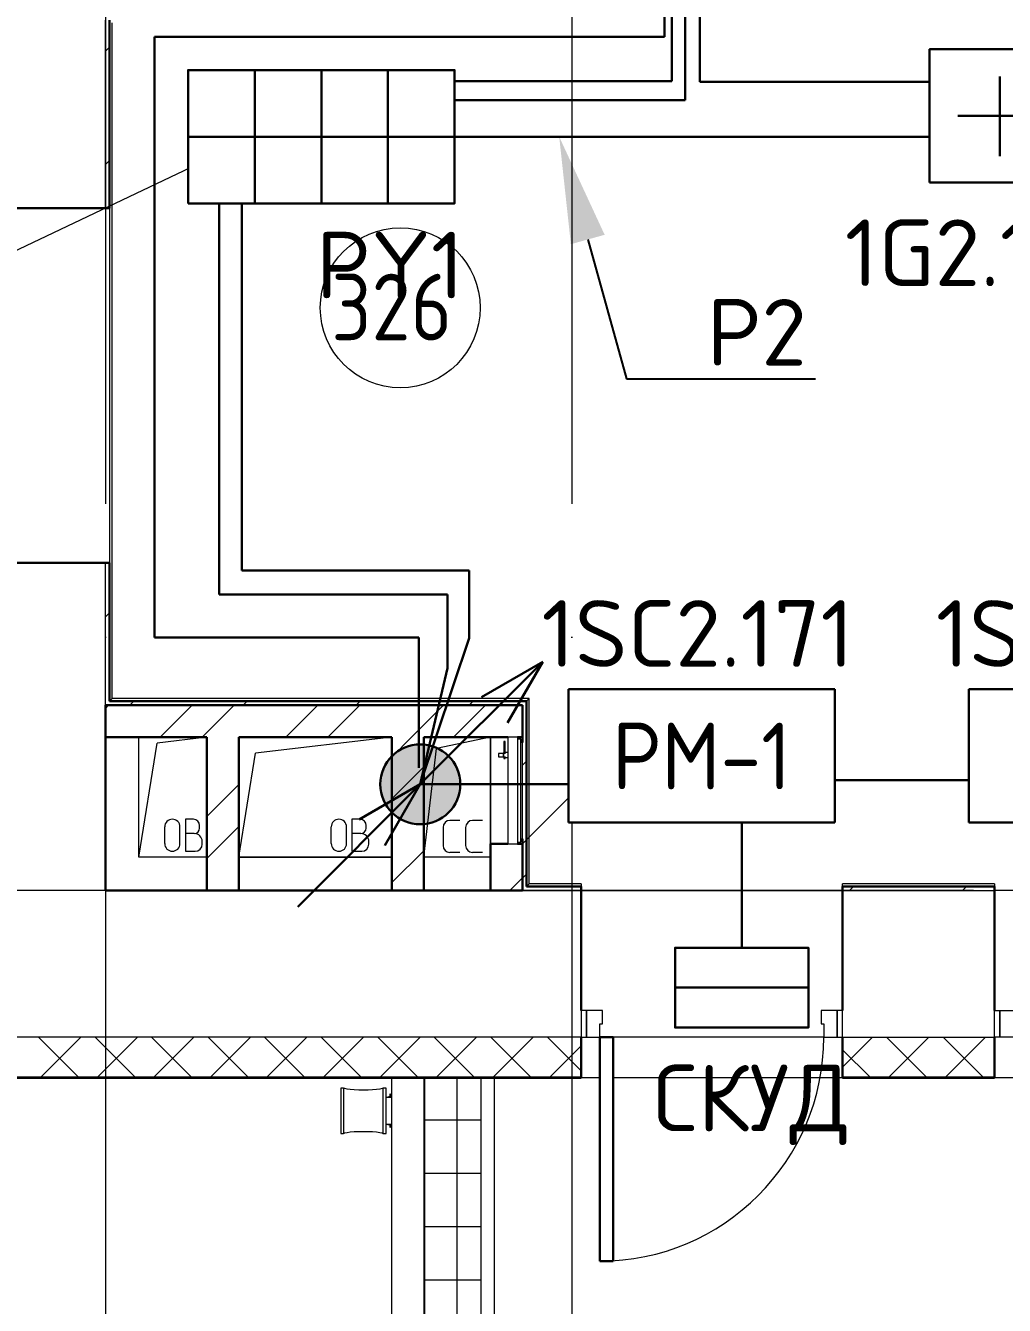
# Model space of a CAD drawing. Header units: millimetres. Extents: x -1073752 to 1436911, y -1379358 to 94781.
# Drawn here: x -1027053 to -1023381, y -1100644 to -1095843 of the extents above; entities that cross this region are included whole.
import ezdxf
from ezdxf import colors
from ezdxf.entities.mleader import LeaderData, LeaderLine
from ezdxf.enums import TextEntityAlignment as Align
from ezdxf.math import Vec2, Vec3

# ---------------------------------------------------------------- set-up
doc = ezdxf.new("R2010")
doc.units = ezdxf.units.MM
doc.set_wipeout_variables(frame=1)
doc.linetypes.add('ADSK_Линия сетки', pattern=[25, 20, -2.5, 0, -2.5])
for name, color, linetype, lineweight in [('Provodka', 151, 'Continuous', 30), ('RC-Выноски', 7, 'Continuous', 0), ('RC-Источники_электропитания', 7, 'Continuous', 30), ('RC-Линии_связи-Адресные', 5, 'Continuous', 50), ('RC-Приборы_управления_и_блоки_индикации', 1, 'Continuous', 30), ('RC-Прочее_оборудование', 1, 'Continuous', 30), ('АПС', 5, 'Continuous', 30), ('Двери', 252, 'Continuous', 9), ('Крыша', 7, 'Continuous', 9), ('Крыша штриховка', 7, 'Continuous', 9), ('лс', 5, 'Continuous', 30), ('Марки помещений', 7, 'Continuous', 20), ('Обобщенные модели', 252, 'Continuous', 18), ('Оборудование', 7, 'Continuous', 18), ('Ограждение', 252, 'Continuous', 9), ('Оси', 252, 'Continuous', 9), ('Перекрытие', 252, 'Continuous', 18), ('Стены внутренние', 7, 'Continuous', 18), ('Стены наружные', 7, 'Continuous', 18), ('Стены штриховка', 7, 'Continuous', 9)]:
    doc.layers.add(name, color=color, linetype=linetype, lineweight=lineweight)
doc.layers.add('RC-Таблицы', color=7, linetype='Continuous')
doc.layers.add('Линии', color=7, linetype='Continuous', lineweight=9, true_color=0x00a600)
doc.styles.add('GOST Common_2', font='', dxfattribs={"width": 0.9, "height": 250})
doc.styles.add('ICOCPEUR', font='isocpeur.ttf', dxfattribs={"height": 250})
doc.styles.add('ISOCPEUR', font='isocpeur.ttf', dxfattribs={"height": 250})
doc.styles.add('RubezhCAD', font='isocpeur.ttf')
doc.styles.get("Standard").update_dxf_attribs({"font": 'arial.ttf'})
doc.styles.get('GOST Common_2').set_extended_font_data('GOST type B')

# ---------------------------------------------------------------- blocks, each defined once
blk = doc.blocks.new('3 этаж')
at = {"color": 251, "lineweight": 18, "true_color": 0x636466}
for p, q in [((276340.8, 14711.6), (276137.5, 14669.8)), ((276340.8, 14711.6), (276340.8, 14311.6)), ((276090.8, 14261.6), (276137.5, 14669.8)), ((276162.3, 14373.6), (276162.3, 14305.8)), ((276225, 14399.7), (276188.4, 14399.7)), ((276247.3, 14373.6), (276247.3, 14305.8)), ((276310, 14399.7), (276273.4, 14399.7)), ((276340.8, 14261.6), (276090.8, 14261.6)), ((276225, 14279.7), (276188.4, 14279.7)), ((276310, 14279.7), (276273.4, 14279.7))]:
    blk.add_line(p, q, dxfattribs=at)
for centre, start, end in [((276188.4, 14373.6), 90, 180), ((276273.4, 14373.6), 90, 180), ((276188.4, 14305.8), 180, 270), ((276273.4, 14305.8), 180, 270)]:
    blk.add_arc(centre, 26.1, start, end, dxfattribs=at)
at = {"layer": 'Двери', "color": 251, "true_color": 0x636466}
for p, q in [((276700.8, 13686.6), (276680.8, 13686.6)), ((276680.8, 13686.6), (276680.8, 13586.6)), ((276700.8, 13686.6), (276700.8, 13586.6)), ((276760.8, 13686.6), (276700.8, 13686.6)), ((276700.8, 13586.6), (276700.8, 13686.6)), ((276760.8, 13636.6), (276760.8, 13686.6)), ((277640.8, 13686.6), (277580.8, 13686.6)), ((277580.8, 13686.6), (277580.8, 13636.6)), ((277640.8, 13586.6), (277640.8, 13686.6)), ((277640.8, 13686.6), (277640.8, 13586.6)), ((277660.8, 13686.6), (277640.8, 13686.6)), ((277660.8, 13586.6), (277660.8, 13686.6)), ((278230.8, 13686.6), (278250.8, 13686.6)), ((278230.8, 13586.6), (278230.8, 13686.6)), ((278250.8, 13586.6), (278250.8, 13686.6)), ((278250.8, 13686.6), (278310.8, 13686.6)), ((278250.8, 13686.6), (278250.8, 13586.6)), ((276750.8, 13586.6), (276750.8, 13636.6)), ((276750.8, 13636.6), (276760.8, 13636.6)), ((277580.8, 13636.6), (277590.8, 13636.6)), ((277590.8, 13636.6), (277590.8, 13586.6)), ((276680.8, 13586.6), (276700.8, 13586.6)), ((276700.8, 13586.6), (276750.8, 13586.6)), ((277590.8, 13586.6), (277640.8, 13586.6)), ((277640.8, 13586.6), (277660.8, 13586.6)), ((278250.8, 13586.6), (278230.8, 13586.6)), ((278300.8, 13586.6), (278250.8, 13586.6))]:
    blk.add_line(p, q, dxfattribs=at)
at = {"layer": 'Двери', "color": 251, "lineweight": 30, "true_color": 0x636466}
for p, q in [((276800.8, 13586.6), (276750.8, 13586.6)), ((276750.8, 13586.6), (276750.8, 12746.6)), ((276800.8, 12746.6), (276800.8, 13586.6)), ((276750.8, 12746.6), (276800.8, 12746.6))]:
    blk.add_line(p, q, dxfattribs=at)
at = {"layer": 'Двери', "color": 251, "true_color": 0x636466}
blk.add_arc((276750.8, 13586.6), 840, 270, 0, dxfattribs=at)
at = {"layer": 'Крыша', "color": 251, "true_color": 0x636466}
for p, q in [((275968.8, 13434.6), (275968.8, 6351.2)), ((275970.8, 6351.2), (275970.8, 13434.6)), ((276091.8, 6351.2), (276091.8, 13434.6)), ((276093.8, 6351.2), (276093.8, 13434.6))]:
    blk.add_line(p, q, dxfattribs=at)
at = {"layer": 'Крыша штриховка', "color": 251, "linetype": 'Continuous', "true_color": 0x636466}
for p, q in [((276213.9, 13434.6), (276213.9, 6306.2)), ((276093.8, 13276.3), (276305.8, 13276.3)), ((276093.8, 13076.3), (276305.8, 13076.3)), ((276093.8, 12876.3), (276305.8, 12876.3)), ((276093.8, 12676.3), (276305.8, 12676.3))]:
    blk.add_line(p, q, dxfattribs=at)
at = {"layer": 'Линии', "color": 251, "lineweight": 18, "ltscale": 200, "true_color": 0x636466}
for p, q in [((275020.8, 14261.6), (275020.8, 14711.6)), ((275275.8, 14711.6), (275090.3, 14689.8)), ((275970.8, 14711.6), (275459.1, 14651.6)), ((275020.8, 14261.6), (275090.3, 14689.8)), ((275395.8, 14261.6), (275459.1, 14651.6)), ((275225.8, 14404.1), (275195.8, 14404.1)), ((275195.8, 14404.1), (275195.8, 14284.1)), ((275850.8, 14404.1), (275820.8, 14404.1)), ((275820.8, 14404.1), (275820.8, 14284.1)), ((275118.2, 14312.8), (275118.2, 14375.4)), ((275175.6, 14312.8), (275175.6, 14375.4)), ((275249.1, 14370.7), (275249.1, 14380.7)), ((275743.3, 14312.8), (275743.3, 14375.4)), ((275800.6, 14312.8), (275800.6, 14375.4)), ((275874.1, 14370.7), (275874.1, 14380.7)), ((275229.1, 14350.7), (275195.8, 14350.7)), ((275259.1, 14310.7), (275259.1, 14320.7)), ((275854.1, 14350.7), (275820.8, 14350.7)), ((275884.1, 14310.7), (275884.1, 14320.7)), ((275275.8, 14261.6), (275020.8, 14261.6)), ((275195.8, 14284.1), (275232.4, 14284.1)), ((275970.8, 14261.6), (275395.8, 14261.6)), ((275820.8, 14284.1), (275857.5, 14284.1))]:
    blk.add_line(p, q, dxfattribs=at)
at = {"layer": 'Линии', "color": 251, "lineweight": 18, "true_color": 0x636466}
for centre, radius, start, end in [((275146.9, 14375.4), 28.7, 0, 180), ((275225.8, 14380.7), 23.3, 0, 90), ((275771.9, 14375.4), 28.7, 0, 180), ((275850.8, 14380.7), 23.3, 0, 90), ((275229.1, 14370.7), 20, 270, 0), ((275854.1, 14370.7), 20, 270, 0), ((275146.9, 14312.8), 28.7, 180, 0), ((275229.1, 14320.7), 30, 0, 90), ((275232.4, 14310.7), 26.7, 270, 0), ((275771.9, 14312.8), 28.7, 180, 0), ((275854.1, 14320.7), 30, 0, 90), ((275857.5, 14310.7), 26.7, 270, 0)]:
    blk.add_arc(centre, radius, start, end, dxfattribs=at)
at = {"layer": 'Марки помещений', "color": 251, "true_color": 0x636466}
blk.add_circle((276002, 16322.9), 300, dxfattribs=at)
at = {"layer": 'Обобщенные модели', "color": 251, "true_color": 0x636466}
for p, q in [((275789.4, 13395.6), (275778.8, 13395.6)), ((275778.8, 13395.6), (275778.8, 13225.6)), ((275789.4, 13395.6), (275789.4, 13225.6)), ((275793.9, 13393.5), (275789.4, 13395.6)), ((275938.1, 13395.6), (275933.6, 13393.5)), ((275938.1, 13225.6), (275938.1, 13395.6)), ((275948.8, 13395.6), (275938.1, 13395.6)), ((275948.8, 13225.6), (275948.8, 13395.6)), ((275802.4, 13391.6), (275793.9, 13393.5)), ((275814.4, 13390), (275802.4, 13391.6)), ((275829.2, 13388.8), (275814.4, 13390)), ((275846, 13388), (275829.2, 13388.8)), ((275863.8, 13387.8), (275846, 13388)), ((275881.6, 13388), (275863.8, 13387.8)), ((275898.3, 13388.8), (275881.6, 13388)), ((275913.2, 13390), (275898.3, 13388.8)), ((275925.1, 13391.6), (275913.2, 13390)), ((275933.6, 13393.5), (275925.1, 13391.6)), ((275948.8, 13360.6), (275950.2, 13360.6)), ((275968.8, 13360.6), (275948.8, 13360.6)), ((275968.8, 13360.6), (275950.2, 13360.6)), ((275964.8, 13372.6), (275962.8, 13372.6)), ((275962.8, 13372.6), (275962.8, 13362.6)), ((275962.8, 13360.6), (275962.8, 13362.6)), ((275964.8, 13362.6), (275964.8, 13372.6)), ((275964.8, 13362.6), (275964.8, 13360.6)), ((275950.2, 13260.6), (275948.8, 13260.6)), ((275948.8, 13260.6), (275968.8, 13260.6)), ((275950.2, 13260.6), (275968.8, 13260.6)), ((275962.8, 13258.6), (275962.8, 13260.6)), ((275962.8, 13258.6), (275962.8, 13248.6)), ((275964.8, 13260.6), (275964.8, 13258.6)), ((275964.8, 13248.6), (275964.8, 13258.6)), ((275778.8, 13225.6), (275789.4, 13225.6)), ((275789.4, 13225.6), (275793.9, 13227.6)), ((275793.9, 13227.6), (275802.4, 13229.5)), ((275802.4, 13229.5), (275814.4, 13231.1)), ((275814.4, 13231.1), (275829.2, 13232.3)), ((275829.2, 13232.3), (275846, 13233.1)), ((275846, 13233.1), (275863.8, 13233.4)), ((275863.8, 13233.4), (275881.6, 13233.1)), ((275881.6, 13233.1), (275898.3, 13232.3)), ((275898.3, 13232.3), (275913.2, 13231.1)), ((275913.2, 13231.1), (275925.1, 13229.5)), ((275925.1, 13229.5), (275933.6, 13227.6)), ((275933.6, 13227.6), (275938.1, 13225.6)), ((275938.1, 13225.6), (275948.8, 13225.6)), ((275962.8, 13248.6), (275964.8, 13248.6))]:
    blk.add_line(p, q, dxfattribs=at)
at = {"layer": 'Обобщенные модели', "color": 251, "true_color": 0x636466, "extrusion": (0, 0, -1)}
for p, q in [((275951.9, 13360.6), (275949.7, 13360.6)), ((275953.9, 13360.6), (275951.9, 13360.6)), ((275955.8, 13360.6), (275953.9, 13360.6)), ((275957.4, 13360.6), (275955.8, 13360.6)), ((275958.9, 13360.6), (275957.4, 13360.6)), ((275960.2, 13360.6), (275958.9, 13360.6)), ((275961.3, 13360.6), (275960.2, 13360.6)), ((275962.2, 13360.6), (275961.3, 13360.6)), ((275962.9, 13360.6), (275962.2, 13360.6)), ((275963.4, 13360.6), (275962.9, 13360.6)), ((275963.7, 13360.6), (275963.4, 13360.6)), ((275948.8, 13260.6), (275951, 13260.6)), ((275951, 13260.6), (275953.1, 13260.6)), ((275953.1, 13260.6), (275955, 13260.6)), ((275955, 13260.6), (275956.8, 13260.6)), ((275956.8, 13260.6), (275958.3, 13260.6)), ((275958.3, 13260.6), (275959.7, 13260.6)), ((275959.7, 13260.6), (275960.9, 13260.6)), ((275960.9, 13260.6), (275961.8, 13260.6)), ((275961.8, 13260.6), (275962.6, 13260.6)), ((275962.6, 13260.6), (275963.2, 13260.6)), ((275963.2, 13260.6), (275963.6, 13260.6)), ((275963.6, 13260.6), (275963.8, 13260.6))]:
    blk.add_line(p, q, dxfattribs=at)
at = {"layer": 'Обобщенные модели', "color": 251, "true_color": 0x636466}
for start, end in [(84.4274, 105), (255, 275.5726)]:
    blk.add_arc((275963.8, 13310.6), 52, start, end, dxfattribs=at)
at = {"layer": 'Оборудование', "color": 251, "true_color": 0x636466}
for p, q in [((276390.4, 14695.7), (276390.4, 14649.9)), ((276395.4, 14695.7), (276390.4, 14695.7)), ((276395.4, 14649.9), (276395.4, 14695.7)), ((276442.2, 14711.6), (276405.8, 14711.6)), ((276405.8, 14711.6), (276405.8, 14311.6)), ((276443.1, 14312.5), (276443.1, 14710.6)), ((276452.8, 14704.6), (276443.1, 14704.6)), ((276453.8, 14319.5), (276453.8, 14703.6)), ((276460.8, 14692.6), (276455.3, 14692.6)), ((276460.8, 14330.6), (276460.8, 14692.6)), ((276387.9, 14651.2), (276370.4, 14651.2)), ((276370.4, 14651.2), (276370.4, 14638.9)), ((276389.9, 14653.1), (276387.9, 14651.2)), ((276387.9, 14651.2), (276387.9, 14638.9)), ((276405.8, 14654.7), (276389.9, 14654.7)), ((276389.9, 14654.7), (276389.9, 14635.4)), ((276370.4, 14638.9), (276387.9, 14638.9)), ((276387.9, 14638.9), (276389.9, 14637)), ((276389.9, 14635.4), (276405.8, 14635.4)), ((276390.4, 14640.2), (276390.4, 14632)), ((276390.4, 14632), (276395.4, 14632)), ((276395.4, 14632), (276395.4, 14640.2)), ((276460.8, 14311.6), (276743.6, 14594.4)), ((276405.8, 14311.6), (276442.2, 14311.6)), ((276443.1, 14318.6), (276452.8, 14318.6)), ((276455.3, 14330.6), (276460.8, 14330.6))]:
    blk.add_line(p, q, dxfattribs=at)
for points, knots in [([(276443.1, 14710.6), (276443.1, 14710.7), (276443.1, 14710.8), (276443, 14711), (276442.9, 14711.1), (276442.8, 14711.3), (276442.6, 14711.4), (276442.4, 14711.5), (276442.2, 14711.6), (276442.2, 14711.6)], [0, 0, 0, 0, 0.166667, 0.25, 0.333333, 0.5, 0.666667, 0.833333, 1, 1, 1, 1]), ([(276453.8, 14703.6), (276453.8, 14703.7), (276453.8, 14703.8), (276453.7, 14704), (276453.7, 14704.1), (276453.6, 14704.2), (276453.5, 14704.3), (276453.3, 14704.4), (276453.1, 14704.5), (276452.9, 14704.6), (276452.8, 14704.6)], [0, 0, 0, 0, 0.166667, 0.25, 0.333333, 0.416667, 0.541667, 0.666667, 0.833333, 1, 1, 1, 1]), ([(276455.3, 14692.6), (276455.2, 14692.6), (276455, 14692.6), (276454.7, 14692.7), (276454.5, 14692.8), (276454.4, 14692.9), (276454.2, 14693), (276454.1, 14693.2), (276454, 14693.3), (276453.9, 14693.5), (276453.8, 14693.8), (276453.8, 14694), (276453.8, 14694.1)], [0, 0, 0, 0, 0.166667, 0.25, 0.333333, 0.416667, 0.5, 0.583333, 0.666667, 0.75, 0.833333, 1, 1, 1, 1]), ([(276442.2, 14311.6), (276442.2, 14311.6), (276442.4, 14311.6), (276442.6, 14311.7), (276442.8, 14311.8), (276442.9, 14312), (276443, 14312.1), (276443.1, 14312.3), (276443.1, 14312.4), (276443.1, 14312.5)], [-1, -1, -1, -1, -0.833333, -0.666667, -0.5, -0.333333, -0.25, -0.166667, 0, 0, 0, 0]), ([(276452.8, 14318.6), (276452.9, 14318.6), (276453.1, 14318.6), (276453.3, 14318.7), (276453.5, 14318.8), (276453.6, 14318.9), (276453.7, 14319), (276453.7, 14319.1), (276453.8, 14319.3), (276453.8, 14319.4), (276453.8, 14319.5)], [-1, -1, -1, -1, -0.833333, -0.666667, -0.541667, -0.416667, -0.333333, -0.25, -0.166667, 0, 0, 0, 0]), ([(276453.8, 14329), (276453.8, 14329.2), (276453.8, 14329.4), (276453.9, 14329.6), (276454, 14329.8), (276454.1, 14330), (276454.2, 14330.1), (276454.4, 14330.2), (276454.5, 14330.4), (276454.7, 14330.4), (276455, 14330.5), (276455.2, 14330.6), (276455.3, 14330.6)], [-1, -1, -1, -1, -0.833333, -0.75, -0.666667, -0.583333, -0.5, -0.416667, -0.333333, -0.25, -0.166667, 0, 0, 0, 0])]:
    blk.add_open_spline(points, degree=3, knots=knots, dxfattribs=at)
at = {"layer": 'Ограждение', "color": 251, "true_color": 0x636466}
for p, q in [((274920.8, 14856.6), (274920.8, 17391.6)), ((274920.8, 14856.6), (274910.8, 14846.6)), ((276485.8, 14856.6), (274920.8, 14856.6)), ((276485.8, 14856.6), (276475.8, 14846.6)), ((276485.8, 14161.6), (276485.8, 14856.6)), ((276475.8, 14151.6), (276485.8, 14161.6)), ((276680.8, 14161.6), (276485.8, 14161.6)), ((276680.8, 14161.6), (276680.8, 14151.6)), ((277660.8, 14151.6), (277660.8, 14161.6)), ((278230.8, 14161.6), (277660.8, 14161.6)), ((278230.8, 14161.6), (278230.8, 14151.6)), ((276305.8, 12209.6), (276305.8, 13434.6)), ((276355.8, 12259.6), (276355.8, 13434.6))]:
    blk.add_line(p, q, dxfattribs=at)
at = {"layer": 'Оси', "color": 251, "linetype": 'ADSK_Линия сетки', "ltscale": 200, "true_color": 0x636466}
for p, q in [((274895.8, 34587.2), (274895.8, -31389.6)), ((276645.8, 34587.2), (276645.8, -31389.6)), ((283153.2, 14136.6), (237073.5, 14136.6))]:
    blk.add_line(p, q, dxfattribs=at)
at = {"layer": 'Перекрытие', "color": 251, "true_color": 0x636466}
for p, q in [((275020.8, 14261.6), (275020.8, 14711.6)), ((275275.8, 14261.6), (275020.8, 14261.6)), ((275395.8, 14261.6), (275970.8, 14261.6)), ((276340.8, 14261.6), (276090.8, 14261.6))]:
    blk.add_line(p, q, dxfattribs=at)
at = {"layer": 'Стены внутренние', "color": 251, "true_color": 0x636466}
for p, q in [((274895.8, 16696.6), (274895.8, 17401.6)), ((274895.8, 14831.6), (274895.8, 15366.6)), ((276680.8, 14136.6), (277660.8, 14136.6)), ((279210.8, 14136.6), (278230.8, 14136.6)), ((276680.8, 13586.6), (274345.8, 13586.6)), ((277590.8, 13586.6), (276800.8, 13586.6)), ((277660.8, 13586.6), (278230.8, 13586.6)), ((276750.8, 13434.6), (276680.8, 13434.6)), ((277660.8, 13434.6), (276800.8, 13434.6)), ((279090.8, 13434.6), (278230.8, 13434.6))]:
    blk.add_line(p, q, dxfattribs=at)
at = {"layer": 'Стены внутренние', "color": 251, "lineweight": 30, "true_color": 0x636466}
for p, q in [((274895.8, 16696.6), (274193.8, 16696.6)), ((274895.8, 15366.6), (274193.8, 15366.6)), ((274895.8, 14711.6), (274895.8, 14136.6)), ((275275.8, 14136.6), (274895.8, 14136.6)), ((275970.8, 14136.6), (275395.8, 14136.6)), ((276340.8, 14136.6), (276090.8, 14136.6)), ((276680.8, 13686.6), (276680.8, 14136.6)), ((277660.8, 13686.6), (277660.8, 14136.6)), ((278230.8, 13686.6), (278230.8, 14136.6)), ((276680.8, 13434.6), (276680.8, 13586.6)), ((277660.8, 13434.6), (277660.8, 13586.6)), ((278230.8, 13434.6), (278230.8, 13586.6)), ((274193.8, 13434.6), (276680.8, 13434.6)), ((278230.8, 13434.6), (277660.8, 13434.6))]:
    blk.add_line(p, q, dxfattribs=at)
at = {"layer": 'Стены внутренние', "color": 251, "linetype": 'Continuous', "lineweight": 9, "true_color": 0x636466}
for p, q in [((274794.6, 13436.6), (274644.6, 13586.6)), ((274653.4, 13436.6), (274803.4, 13586.6)), ((275006.8, 13436.6), (274856.8, 13586.6)), ((274865.6, 13436.6), (275015.6, 13586.6)), ((275218.9, 13436.6), (275068.9, 13586.6)), ((275077.7, 13436.6), (275227.7, 13586.6)), ((275431, 13436.6), (275281, 13586.6)), ((275289.8, 13436.6), (275439.8, 13586.6)), ((275643.2, 13436.6), (275493.2, 13586.6)), ((275502, 13436.6), (275652, 13586.6)), ((275855.3, 13436.6), (275705.3, 13586.6)), ((275714.1, 13436.6), (275864.1, 13586.6)), ((276067.4, 13436.6), (275917.4, 13586.6)), ((275926.2, 13436.6), (276076.2, 13586.6)), ((276279.6, 13436.6), (276129.6, 13586.6)), ((276138.4, 13436.6), (276288.4, 13586.6)), ((276491.7, 13436.6), (276341.7, 13586.6)), ((276350.5, 13436.6), (276500.5, 13586.6)), ((276678.8, 13461.6), (276553.8, 13586.6)), ((276562.6, 13436.6), (276678.8, 13552.7)), ((277662.8, 13476), (277773.3, 13586.6)), ((277976.6, 13436.6), (277826.6, 13586.6)), ((277835.4, 13436.6), (277985.4, 13586.6)), ((278188.7, 13436.6), (278038.7, 13586.6)), ((278047.6, 13436.6), (278197.6, 13586.6)), ((277764.5, 13436.6), (277662.8, 13538.3)), ((276678.8, 13449.1), (276680.8, 13449.1)), ((274738.9, 13434.6), (274737.8, 13436.6)), ((274950.1, 13436.6), (274948.9, 13434.6)), ((275794.8, 13434.6), (275793.6, 13436.6)), ((276146.7, 13434.6), (276145.6, 13436.6)), ((276357.9, 13436.6), (276356.7, 13434.6))]:
    blk.add_line(p, q, dxfattribs=at)
at = {"layer": 'Стены наружные', "color": 251, "lineweight": 30, "true_color": 0x636466}
for p, q in [((274910.8, 17401.6), (274910.8, 16696.6)), ((274910.8, 16696.6), (274895.8, 16696.6)), ((274910.8, 15366.6), (274895.8, 15366.6)), ((274910.8, 14846.6), (274910.8, 15366.6)), ((274910.8, 14846.6), (276475.8, 14846.6)), ((276475.8, 14846.6), (276475.8, 14151.6)), ((274895.8, 14831.6), (276460.8, 14831.6)), ((274895.8, 14831.6), (274895.8, 14711.6)), ((276460.8, 14692.6), (276460.8, 14831.6)), ((275275.8, 14711.6), (274895.8, 14711.6)), ((275275.8, 14136.6), (275275.8, 14711.6)), ((275970.8, 14711.6), (275395.8, 14711.6)), ((275395.8, 14711.6), (275395.8, 14136.6)), ((275970.8, 14136.6), (275970.8, 14711.6)), ((276405.8, 14711.6), (276090.8, 14711.6)), ((276090.8, 14711.6), (276090.8, 14136.6)), ((276460.8, 14711.6), (276442.4, 14711.6)), ((276340.8, 14136.6), (276340.8, 14311.6)), ((276340.8, 14311.6), (276405.8, 14311.6)), ((276442.4, 14311.6), (276460.8, 14311.6)), ((276460.8, 14136.6), (276460.8, 14330.6)), ((275275.8, 14136.6), (275395.8, 14136.6)), ((275970.8, 14136.6), (276090.8, 14136.6)), ((276340.8, 14136.6), (276460.8, 14136.6)), ((276680.8, 14151.6), (276475.8, 14151.6)), ((276680.8, 14151.6), (276680.8, 14136.6)), ((278230.8, 14151.6), (277660.8, 14151.6)), ((277660.8, 14151.6), (277660.8, 14136.6)), ((278230.8, 14151.6), (278230.8, 14136.6))]:
    blk.add_line(p, q, dxfattribs=at)
at = {"layer": 'Стены наружные', "color": 251, "linetype": 'Continuous', "lineweight": 9, "true_color": 0x636466}
for p, q in [((274895.8, 17285.1), (274910.8, 17300.1)), ((274895.8, 16860.9), (274910.8, 16875.9)), ((274895.8, 15163.8), (274910.8, 15178.8)), ((274987.8, 14831.6), (275002.8, 14846.6)), ((275412, 14831.6), (275427, 14846.6)), ((275836.3, 14831.6), (275851.3, 14846.6)), ((276260.6, 14831.6), (276275.6, 14846.6)), ((274895.8, 14820), (274907.3, 14831.6)), ((275101.7, 14711.6), (275221.7, 14831.6)), ((275258.8, 14711.6), (275378.8, 14831.6)), ((275573.1, 14711.6), (275693.1, 14831.6)), ((275730.3, 14711.6), (275850.3, 14831.6)), ((276044.6, 14711.6), (276164.6, 14831.6)), ((276201.7, 14711.6), (276321.7, 14831.6)), ((275970.8, 14637.7), (276044.6, 14711.6)), ((275970.8, 14480.6), (276090.8, 14600.6)), ((276460.8, 14607.5), (276475.8, 14622.5)), ((275275.8, 14414.2), (275395.8, 14534.2)), ((275275.8, 14257.1), (275395.8, 14377.1)), ((275970.8, 14166.3), (276090.8, 14286.3)), ((276412.5, 14136.6), (276460.8, 14184.8)), ((276460.8, 14183.2), (276475.8, 14198.2)), ((277686.9, 14136.6), (277701.9, 14151.6)), ((278111.2, 14136.6), (278126.2, 14151.6))]:
    blk.add_line(p, q, dxfattribs=at)
at = {"layer": 'Стены наружные', "color": 251, "true_color": 0x636466}
for p, q in [((274910.8, 16696.6), (274910.8, 15366.6)), ((276340.8, 14311.6), (276340.8, 14711.6)), ((276460.8, 14136.6), (276680.8, 14136.6)), ((277660.8, 14136.6), (278230.8, 14136.6))]:
    blk.add_line(p, q, dxfattribs=at)
at = {"layer": 'Стены штриховка', "color": 251, "true_color": 0x636466}
for p, q in [((276678.8, 13586.6), (276678.8, 13436.6)), ((277662.8, 13436.6), (277662.8, 13586.6)), ((278228.8, 13586.6), (278228.8, 13436.6)), ((276678.8, 13436.6), (274193.8, 13436.6)), ((278228.8, 13436.6), (277662.8, 13436.6))]:
    blk.add_line(p, q, dxfattribs=at)
at = {"layer": 'Марки помещений', "color": 251, "true_color": 0x636466, "style": 'GOST Common_2', "width": 0.9}
blk.add_text('326', height=250, dxfattribs=at).set_placement((275743.2, 16200.6))
blk = doc.blocks.new('*U2572')
at = {"layer": 'Provodka'}
h = blk.add_hatch(color=256, dxfattribs=at)
h.paths.add_polyline_path([(150, 0, 0.198912), (106.1, 106.1), (0, 0), (-75, -129.9, 0.57735)])
h.paths.add_polyline_path([(0, 0), (-106.1, -106.1, 0.065543), (-75, -129.9)])
h.paths.add_polyline_path([(0, 0), (-129.9, -75, 0.065543), (-106.1, -106.1)])
h.paths.add_polyline_path([(106.1, 106.1, 0.668179), (-150, 0, 0.131652), (-129.9, -75), (0, 0)])
at = {"layer": 'Provodka', "color": 1}
for p, q in [((0, 0), (459.6, 459.6)), ((459.6, 459.6), (230.4, 327.3)), ((459.6, 459.6), (327.3, 230.4)), ((-459.6, -459.6), (0, 0)), ((0, 0), (-229.3, -132.4)), ((0, 0), (-132.4, -229.3))]:
    blk.add_line(p, q, dxfattribs=at)
at = {"layer": 'Provodka'}
blk.add_circle((0, 0), 150, dxfattribs=at)
blk = doc.blocks.new('РМ1')
at = {"layer": 'RC-Прочее_оборудование'}
blk.add_point((0, 0), dxfattribs=at)
blk.add_attdef('PSTN', text='', height=2.5, dxfattribs=at).set_placement((5.721, 2.541), align=Align.BOTTOM_CENTER)
blk.add_wipeout([(4.999, 2.501), (4.999, -2.501), (-4.999, -2.501), (-4.999, 2.501)]).dxf.layer = 'RC-Прочее_оборудование'
blk.add_wipeout([(-4.999, -2.501), (-4.999, 2.501), (4.999, 2.501), (4.999, -2.501)]).dxf.layer = 'RC-Прочее_оборудование'
for p, q in [((-4.999, 2.501), (4.999, 2.501)), ((-4.999, -2.501), (-4.999, 2.501)), ((-4.999, 2.501), (-4.999, 2.501)), ((4.999, 2.501), (4.999, -2.501)), ((4.999, -2.501), (-4.999, -2.501))]:
    blk.add_line(p, q, dxfattribs=at)
at = {"layer": 'RC-Прочее_оборудование', "ltscale": 100, "style": 'ISOCPEUR', "width": 0.9}
blk.add_text('РМ-1', height=2.5, dxfattribs=at).set_placement((0.001, -0.001), align=Align.MIDDLE)
blk = doc.blocks.new('RC-UGO-IP12-03')
at = {"layer": 'RC-Источники_электропитания'}
blk.add_attdef('PSTN', text='', height=2.5, dxfattribs=at).set_placement((6.113, 2.421), align=Align.BOTTOM_CENTER)
blk.add_wipeout([(-5, 2.5), (-5, -2.5), (5, -2.5), (5, 2.5)]).dxf.layer = 'RC-Источники_электропитания'
blk.add_lwpolyline([(-5, -2.5), (5, -2.5), (5, 2.5), (-5, 2.5)], close=True, dxfattribs=at)
for points in [[(-2.367, -1.519), (-2.367, 1.481)], [(-3.937, 0), (-0.937, 0)], [(0.942, 0), (3.942, 0)]]:
    blk.add_lwpolyline(points, dxfattribs=at)
blk = doc.blocks.new('Пульт')
blk.add_wipeout([(0, 0), (0, 500), (-1000, 500), (-1000, 0)]).dxf.layer = 'RC-Приборы_управления_и_блоки_индикации'
blk.add_wipeout([(-1000, 0), (-1000, 500), (0, 500), (0, 0)]).dxf.layer = 'RC-Приборы_управления_и_блоки_индикации'
at = {"layer": 'RC-Приборы_управления_и_блоки_индикации'}
for p, q in [((-749.6, 500), (-749.6, 0)), ((-500, 500), (-500, 0)), ((-250.4, 500), (-250.4, 0)), ((-1000, 250), (0, 250))]:
    blk.add_line(p, q, dxfattribs=at)
blk.add_lwpolyline([(-1000, 0), (0, 0), (0, 500), (-1000, 500)], close=True, dxfattribs=at)

msp = doc.modelspace()

# ---------------------------------------------------------------- linework, layer by layer
at = {"layer": 'АПС', "color": 3, "lineweight": 30}
msp.add_lwpolyline([(-1024116.2, -1099601.9), (-1024616.2, -1099601.9), (-1024616.2, -1099301.9), (-1024116.2, -1099301.9), (-1024116.2, -1099601.9), (-1024116.2, -1099451.9), (-1024616.2, -1099451.9)], dxfattribs=at)
at = {"layer": 'лс', "color": 1}
for p, q in [((-1024523.6, -1096054.1), (-1024523.6, -1093274.5)), ((-1024523.6, -1096054.1), (-1023661.8, -1096054.1)), ((-1025443.6, -1096259.8), (-1023661.8, -1096259.8))]:
    msp.add_line(p, q, dxfattribs=at)
at = {"layer": 'лс', "color": 4}
for p, q in [((-1024578.2, -1096122), (-1024578.2, -1093350)), ((-1024628.3, -1093405.1), (-1024628.3, -1096051.3)), ((-1024628.3, -1096051.3), (-1025443.6, -1096051.3)), ((-1025443.6, -1096122), (-1024578.2, -1096122)), ((-1026326.7, -1097977.3), (-1026326.7, -1096509.8)), ((-1026241.3, -1096509.8), (-1026241.3, -1097887)), ((-1026241.3, -1097887), (-1025389.5, -1097887)), ((-1025389.5, -1097887), (-1025389.5, -1098140.3)), ((-1025470.3, -1097977.3), (-1026326.7, -1097977.3)), ((-1025470.3, -1098253.2), (-1025470.3, -1097977.3)), ((-1025389.5, -1098140.3), (-1025572.6, -1098689.1)), ((-1025572.6, -1098689.1), (-1025470.3, -1098253.2))]:
    msp.add_line(p, q, dxfattribs=at)
at = {"layer": 'лс'}
for p, q in [((-1024656.1, -1093462.2), (-1024656.1, -1095885)), ((-1024656.1, -1095885), (-1026569.3, -1095885)), ((-1026569.3, -1095885), (-1026569.3, -1098138.5)), ((-1026569.3, -1098138.5), (-1025578.1, -1098138.5)), ((-1025578.1, -1098138.5), (-1025578.1, -1098627.5)), ((-1025572.6, -1098689.1), (-1025016.9, -1098689.1)), ((-1024017, -1098673.1), (-1023514.3, -1098673.1))]:
    msp.add_line(p, q, dxfattribs=at)
at = {"layer": 'лс', "color": 96, "true_color": 0x008800}
msp.add_line((-1024366.2, -1099301.9), (-1024366.2, -1098832.8), dxfattribs=at)
at = {"layer": 'лс', "color": 0, "lineweight": 20}
msp.add_lwpolyline([(-1037035.7, -1099943.1), (-1033934.9, -1099943.1), (-1025943.6, -1096141.1)], dxfattribs=at)

# ---------------------------------------------------------------- block references
for name, p in [('3 этаж', (-1301649.5, -1113224.3)), ('*U2572', (-1025572.6, -1098689.1))]:
    msp.add_blockref(name, p)

# ---------------------------------------------------------------- texts
at = {"layer": 'RC-Линии_связи-Адресные', "color": 0, "linetype": 'Continuous', "lineweight": 40, "ltscale": 15, "insert": (-1024329.8, -1099740.7), "char_height": 250, "width": 2971.683, "attachment_point": 2, "style": 'ICOCPEUR'}
msp.add_mtext('СКУД', dxfattribs=at)
at = {"layer": 'RC-Таблицы', "linetype": 'Continuous', "lineweight": 40, "insert": (-1025685.4, -1096741.3), "char_height": 250, "width": 2400, "attachment_point": 5, "style": 'RubezhCAD'}
msp.add_mtext('PY1', dxfattribs=at)

# ---------------------------------------------------------------- leaders
at = {"layer": 'RC-Выноски', "linetype": 'Continuous', "ltscale": 15}
ml = msp.add_multileader_mtext('Standard', dxfattribs=at)
ml.set_content('Р2', color=256, style='ICOCPEUR')
ml.set_leader_properties()
ml.build(insert=Vec2(0, 0))
ml.multileader.update_dxf_attribs({"has_text_frame": 1, "text_left_attachment_type": 6, "text_right_attachment_type": 6, "dogleg_length": 2, "arrow_head_size": 400, "scale": 100})
ctx = ml.context
ctx.base_point, ctx.scale, ctx.char_height, ctx.arrow_head_size, ctx.landing_gap_size, ctx.plane_origin = Vec3(-1024598.7, -1097168.5), 100, 250, 400, 100, Vec3(-1559814.2, -1133571)
ctx.left_attachment, ctx.right_attachment = 6, 6
notes = []
notes.append((ctx, [(0, (1, 1, 0), (-1024798.7, -1097168.5), (1, 0), 200, [(0, [(-1025051.2, -1096259.8)], 0, [])])]))
ctx.mtext.insert, ctx.mtext.flow_direction = Vec3(-1024498.7, -1096868.5), 5
for ctx, leaders in notes:
    for number, flags, end, landing, length, lines in leaders:
        leader = LeaderData()
        leader.index, (leader.has_last_leader_line, leader.has_dogleg_vector, leader.attachment_direction) = number, flags
        leader.last_leader_point, leader.dogleg_vector, leader.dogleg_length = Vec3(end), Vec3(landing), length
        for number, points, colour, breaks in lines:
            line = LeaderLine()
            line.index, line.vertices, line.color, line.breaks = number, Vec3.list(points), colors.encode_raw_color(colour), breaks
            leader.lines.append(line)
        ctx.leaders.append(leader)

# ---------------------------------------------------------------- next in the draw order: block references
ref = msp.add_blockref('РМ1', (-1024516.9, -1098582.7), dxfattribs=dict(xscale=100, yscale=100, zscale=100))
ref.add_attrib('PSTN', '1SC2.171', dxfattribs={"layer": 'RC-Прочее_оборудование', "color": 0, "height": 250, "style": 'RubezhCAD'}).set_placement((-1024531.7, -1097998.2), align=Align.TOP_CENTER)
ref = msp.add_blockref('РМ1', (-1023014.4, -1098582.7), dxfattribs=dict(xscale=100, yscale=100, zscale=100))
ref.add_attrib('PSTN', '1SC2.170', dxfattribs={"layer": 'RC-Прочее_оборудование', "color": 0, "height": 250, "style": 'RubezhCAD'}).set_placement((-1023029.2, -1097998.2), align=Align.TOP_CENTER)
at = {"layer": 'RC-Таблицы', "lineweight": 50}
ref = msp.add_blockref('RC-UGO-IP12-03', (-1023161.8, -1096181.2), dxfattribs=dict(at, xscale=100, yscale=100, zscale=100))
ref.add_attrib('PSTN', '1G2.167', dxfattribs={"layer": 'RC-Источники_электропитания', "height": 250, "style": 'RubezhCAD'}).set_placement((-1023448.3, -1096895, -160), align=Align.BOTTOM_CENTER)
at = {"layer": 'лс', "color": 2}
msp.add_blockref('Пульт', (-1025443.6, -1096509.8), dxfattribs=at)

doc.saveas('drawing.dxf')
